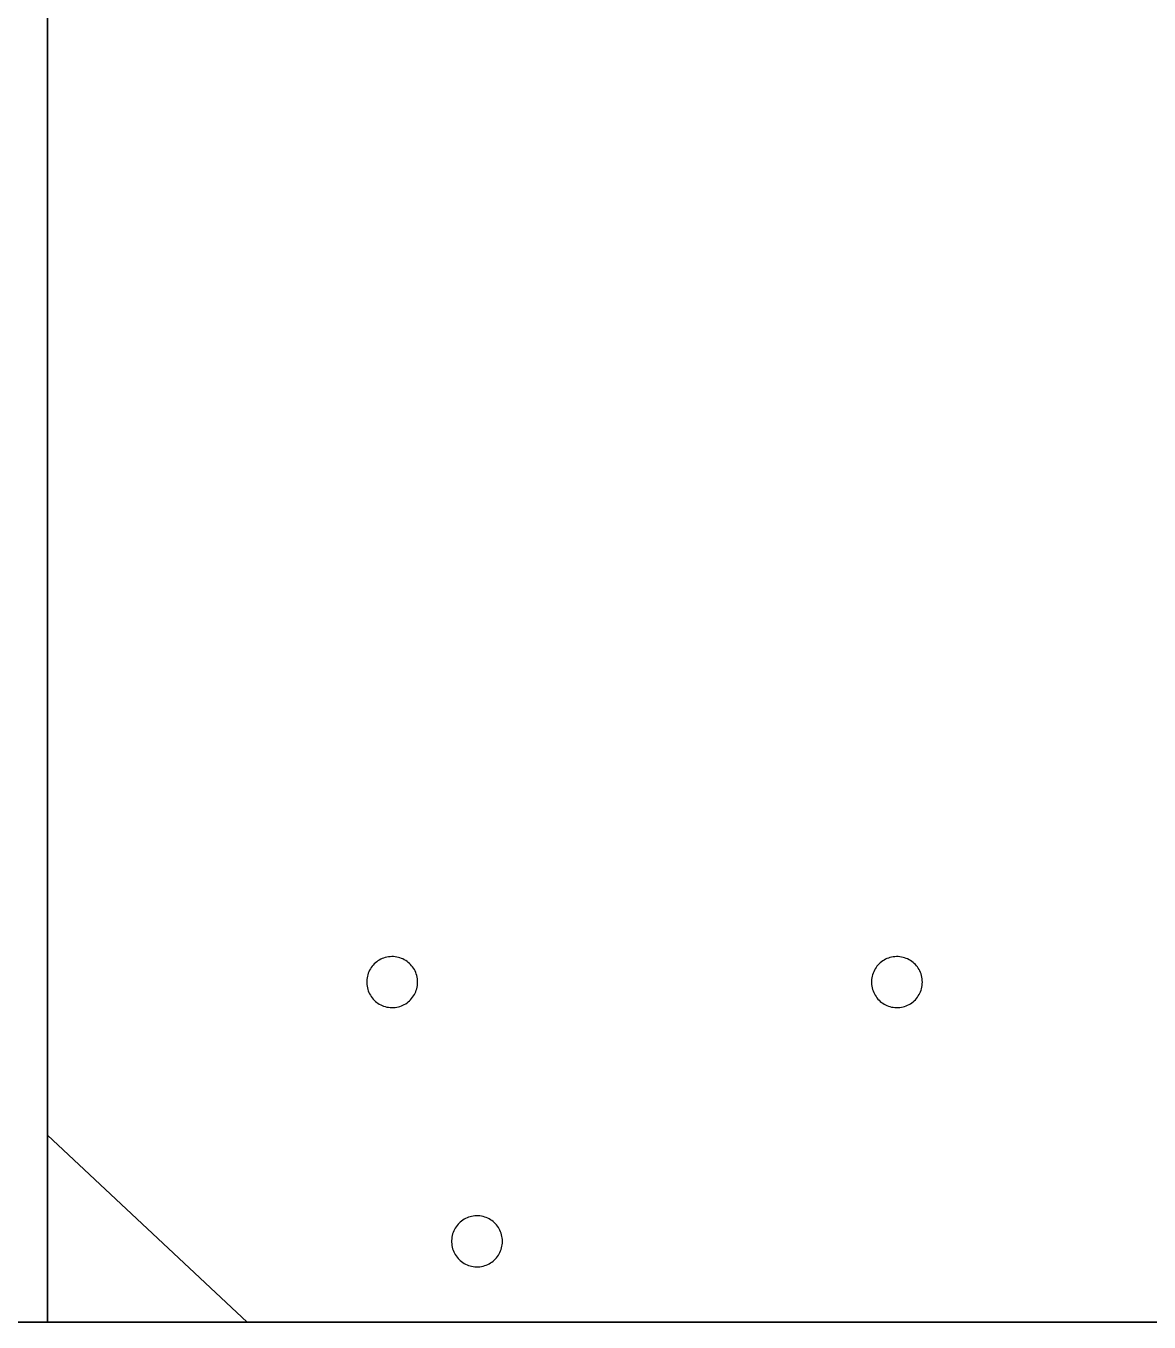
# Model space of a CAD drawing. Header units: metres. Extents: x 0 to 978, y 0 to 1152.
# Drawn here: x 70.3 to 146.4, y 0 to 87.8 of the extents above; entities that cross this region are included whole.
import ezdxf

# ---------------------------------------------------------------- set-up
doc = ezdxf.new("R2010")
doc.units = ezdxf.units.M

msp = doc.modelspace()

# ---------------------------------------------------------------- linework, layer by layer
for points in [[(71.755, 0), (71.755, 26.192), (71.755, 52.383), (71.755, 78.575), (71.755, 104.767), (71.755, 130.959), (71.755, 157.15), (71.755, 183.342), (71.755, 209.534), (71.755, 235.726), (71.755, 261.917), (71.755, 288.109), (71.755, 314.301), (71.755, 340.492), (71.755, 366.684), (71.755, 392.876), (71.755, 419.068), (71.755, 445.259), (71.755, 471.451), (71.755, 497.643), (71.755, 523.835), (71.755, 550.026), (71.755, 576.218)], [(71.755, 0), (71.755, 26.192), (71.755, 52.383), (71.755, 78.575), (71.755, 104.767), (71.755, 130.959), (71.755, 157.15), (71.755, 183.342), (71.755, 209.534), (71.755, 235.726), (71.755, 261.917), (71.755, 288.109), (71.755, 314.301), (71.755, 340.492), (71.755, 366.684), (71.755, 392.876), (71.755, 419.068), (71.755, 445.259), (71.755, 471.451), (71.755, 497.643), (71.755, 523.835), (71.755, 550.026), (71.755, 576.218)], [(71.755, 0), (71.755, 23.273), (71.755, 46.545), (71.755, 69.818), (71.755, 93.091), (71.755, 116.364), (71.755, 139.636), (71.755, 162.909), (71.755, 186.182), (71.755, 209.455), (71.755, 232.727), (71.755, 256), (71.755, 279.273), (71.755, 302.545), (71.755, 325.818), (71.755, 349.091), (71.755, 372.364)], [(71.755, 372.364), (71.755, 349.091), (71.755, 325.818), (71.755, 302.545), (71.755, 279.273), (71.755, 256), (71.755, 232.727), (71.755, 209.455), (71.755, 186.182), (71.755, 162.909), (71.755, 139.636), (71.755, 116.364), (71.755, 93.091), (71.755, 69.818), (71.755, 46.545), (71.755, 23.273), (71.755, 0)], [(71.755, 0), (71.755, 23.273), (71.755, 46.545), (71.755, 69.818), (71.755, 93.091), (71.755, 116.364), (71.755, 139.636), (71.755, 162.909), (71.755, 186.182), (71.755, 209.455), (71.755, 232.727), (71.755, 256), (71.755, 279.273), (71.755, 302.545), (71.755, 325.818), (71.755, 349.091), (71.755, 372.364)], [(71.755, 372.364), (71.755, 349.091), (71.755, 325.818), (71.755, 302.545), (71.755, 279.273), (71.755, 256), (71.755, 232.727), (71.755, 209.455), (71.755, 186.182), (71.755, 162.909), (71.755, 139.636), (71.755, 116.364), (71.755, 93.091), (71.755, 69.818), (71.755, 46.545), (71.755, 23.273), (71.755, 0)], [(216.245, 353.152), (216.245, 326.961), (216.245, 300.769), (216.245, 274.577), (216.245, 248.385), (216.245, 222.194), (216.245, 196.002), (216.245, 169.81), (216.245, 143.618), (216.245, 117.427), (216.245, 91.235), (216.245, 65.043), (216.245, 38.852), (216.245, 12.66), (202.713, 0), (176.522, 0), (150.33, 0), (124.138, 0), (97.946, 0), (71.755, 0)], [(216.245, 353.152), (216.245, 326.961), (216.245, 300.769), (216.245, 274.577), (216.245, 248.385), (216.245, 222.194), (216.245, 196.002), (216.245, 169.81), (216.245, 143.618), (216.245, 117.427), (216.245, 91.235), (216.245, 65.043), (216.245, 38.852), (216.245, 12.66), (202.713, 0), (176.522, 0), (150.33, 0), (124.138, 0), (97.946, 0), (71.755, 0)], [(71.755, 353.152), (71.755, 326.961), (71.755, 300.769), (71.755, 274.577), (71.755, 248.385), (71.755, 222.194), (71.755, 196.002), (71.755, 169.81), (71.755, 143.618), (71.755, 117.427), (71.755, 91.235), (71.755, 65.043), (71.755, 38.852), (71.755, 12.66), (85.287, 0), (111.478, 0), (137.67, 0), (163.862, 0), (190.054, 0), (216.245, 0)], [(71.755, 353.152), (71.755, 326.961), (71.755, 300.769), (71.755, 274.577), (71.755, 248.385), (71.755, 222.194), (71.755, 196.002), (71.755, 169.81), (71.755, 143.618), (71.755, 117.427), (71.755, 91.235), (71.755, 65.043), (71.755, 38.852), (71.755, 12.66), (85.287, 0), (111.478, 0), (137.67, 0), (163.862, 0), (190.054, 0), (216.245, 0)], [(0, 0), (29.091, 0), (58.182, 0), (87.273, 0), (116.364, 0), (145.455, 0), (174.545, 0), (203.636, 0), (232.727, 0), (261.818, 0), (288, 2.909), (288, 32), (288, 61.091), (288, 90.182), (288, 119.273), (288, 148.364), (288, 177.455), (288, 206.545), (288, 235.636), (288, 264.727), (288, 293.818), (288, 322.909), (288, 352)], [(0, 0), (29.091, 0), (58.182, 0), (87.273, 0), (116.364, 0), (145.455, 0), (174.545, 0), (203.636, 0), (232.727, 0), (261.818, 0), (288, 2.909), (288, 32), (288, 61.091), (288, 90.182), (288, 119.273), (288, 148.364), (288, 177.455), (288, 206.545), (288, 235.636), (288, 264.727), (288, 293.818), (288, 322.909), (288, 352)], [(0, 200.618), (0, 173.869), (0, 147.12), (0, 120.371), (0, 93.622), (0, 66.873), (0, 40.124), (0, 13.375), (13.375, 0), (40.124, 0), (66.873, 0), (93.622, 0), (120.371, 0), (147.12, 0), (173.869, 0), (200.618, 0), (227.367, 0), (254.116, 0), (280.865, 0), (307.615, 0)], [(288, 189.091), (288, 160), (288, 130.909), (288, 101.818), (288, 72.727), (288, 43.636), (288, 14.545), (273.455, 0), (244.364, 0), (215.273, 0), (186.182, 0), (157.091, 0), (128, 0), (98.909, 0), (69.818, 0), (40.727, 0), (11.636, 0), (0, 17.455), (0, 46.545), (0, 75.636), (0, 104.727), (0, 133.818), (0, 162.909), (0, 192)], [(288, 189.091), (288, 160), (288, 130.909), (288, 101.818), (288, 72.727), (288, 43.636), (288, 14.545), (273.455, 0), (244.364, 0), (215.273, 0), (186.182, 0), (157.091, 0), (128, 0), (98.909, 0), (69.818, 0), (40.727, 0), (11.636, 0), (0, 17.455), (0, 46.545), (0, 75.636), (0, 104.727), (0, 133.818), (0, 162.909), (0, 192)], [(146.684, 0), (130.058, 0), (113.433, 0), (96.807, 0), (80.182, 0), (63.556, 0), (46.931, 0), (30.305, 0), (13.68, 0), (0, 2.945), (0, 19.571), (0, 36.196), (0, 52.822), (0, 69.447), (0, 86.073), (0, 102.698), (0, 119.324), (0, 135.949), (0, 152.575), (0, 169.2), (0, 185.825)], [(0, 185.825), (0, 169.2), (0, 152.575), (0, 135.949), (0, 119.324), (0, 102.698), (0, 86.073), (0, 69.447), (0, 52.822), (0, 36.196), (0, 19.571), (0, 2.945), (13.68, 0), (30.305, 0), (46.931, 0), (63.556, 0), (80.182, 0), (96.807, 0), (113.433, 0), (130.058, 0), (146.684, 0)], [(0, 185.825), (0, 169.2), (0, 152.575), (0, 135.949), (0, 119.324), (0, 102.698), (0, 86.073), (0, 69.447), (0, 52.822), (0, 36.196), (0, 19.571), (0, 2.945), (13.68, 0), (30.305, 0), (46.931, 0), (63.556, 0), (80.182, 0), (96.807, 0), (113.433, 0), (130.058, 0), (146.684, 0)], [(146.684, 0), (130.058, 0), (113.433, 0), (96.807, 0), (80.182, 0), (63.556, 0), (46.931, 0), (30.305, 0), (13.68, 0), (0, 2.945), (0, 19.571), (0, 36.196), (0, 52.822), (0, 69.447), (0, 86.073), (0, 102.698), (0, 119.324), (0, 135.949), (0, 152.575), (0, 169.2), (0, 185.825)], [(0, 185.825), (0, 169.2), (0, 152.575), (0, 135.949), (0, 119.324), (0, 102.698), (0, 86.073), (0, 69.447), (0, 52.822), (0, 36.196), (0, 19.571), (0, 2.945), (13.68, 0), (30.305, 0), (46.931, 0), (63.556, 0), (80.182, 0), (96.807, 0), (113.433, 0), (130.058, 0), (146.684, 0)], [(0, 185.825), (0, 169.2), (0, 152.575), (0, 135.949), (0, 119.324), (0, 102.698), (0, 86.073), (0, 69.447), (0, 52.822), (0, 36.196), (0, 19.571), (0, 2.945), (13.68, 0), (30.305, 0), (46.931, 0), (63.556, 0), (80.182, 0), (96.807, 0), (113.433, 0), (130.058, 0), (146.684, 0)], [(296.378, 0), (269.629, 0), (242.88, 0), (216.131, 0), (189.382, 0), (162.633, 0), (135.884, 0), (109.135, 0), (82.385, 0), (55.636, 0), (28.887, 0), (2.138, 0), (0, 24.611), (0, 51.36), (0, 78.109), (0, 104.858), (0, 131.607), (0, 158.356), (0, 185.105)], [(296.378, 0), (269.629, 0), (242.88, 0), (216.131, 0), (189.382, 0), (162.633, 0), (135.884, 0), (109.135, 0), (82.385, 0), (55.636, 0), (28.887, 0), (2.138, 0), (0, 24.611), (0, 51.36), (0, 78.109), (0, 104.858), (0, 131.607), (0, 158.356), (0, 185.105)], [(161.28, 0), (145.92, 0), (130.56, 0), (115.2, 0), (99.84, 0), (84.48, 0), (69.12, 0), (53.76, 0), (38.4, 0), (23.04, 0), (7.68, 0), (0, 7.68), (0, 23.04), (0, 38.4), (0, 53.76), (0, 69.12), (0, 84.48), (0, 99.84), (0, 115.2), (0, 130.56), (0, 145.92), (0, 161.28), (0, 176.64)], [(161.28, 0), (145.92, 0), (130.56, 0), (115.2, 0), (99.84, 0), (84.48, 0), (69.12, 0), (53.76, 0), (38.4, 0), (23.04, 0), (7.68, 0), (0, 7.68), (0, 23.04), (0, 38.4), (0, 53.76), (0, 69.12), (0, 84.48), (0, 99.84), (0, 115.2), (0, 130.56), (0, 145.92), (0, 161.28), (0, 176.64)], [(161.28, 0), (145.92, 0), (130.56, 0), (115.2, 0), (99.84, 0), (84.48, 0), (69.12, 0), (53.76, 0), (38.4, 0), (23.04, 0), (7.68, 0), (0, 7.68), (0, 23.04), (0, 38.4), (0, 53.76), (0, 69.12), (0, 84.48), (0, 99.84), (0, 115.2), (0, 130.56), (0, 145.92), (0, 161.28), (0, 176.64)], [(161.28, 0), (145.92, 0), (130.56, 0), (115.2, 0), (99.84, 0), (84.48, 0), (69.12, 0), (53.76, 0), (38.4, 0), (23.04, 0), (7.68, 0), (0, 7.68), (0, 23.04), (0, 38.4), (0, 53.76), (0, 69.12), (0, 84.48), (0, 99.84), (0, 115.2), (0, 130.56), (0, 145.92), (0, 161.28), (0, 176.64)], [(0, 176.64), (0, 161.28), (0, 145.92), (0, 130.56), (0, 115.2), (0, 99.84), (0, 84.48), (0, 69.12), (0, 53.76), (0, 38.4), (0, 23.04), (0, 7.68), (7.68, 0), (23.04, 0), (38.4, 0), (53.76, 0), (69.12, 0), (84.48, 0), (99.84, 0), (115.2, 0), (130.56, 0), (145.92, 0), (161.28, 0)], [(0, 176.64), (0, 161.28), (0, 145.92), (0, 130.56), (0, 115.2), (0, 99.84), (0, 84.48), (0, 69.12), (0, 53.76), (0, 38.4), (0, 23.04), (0, 7.68), (7.68, 0), (23.04, 0), (38.4, 0), (53.76, 0), (69.12, 0), (84.48, 0), (99.84, 0), (115.2, 0), (130.56, 0), (145.92, 0), (161.28, 0)], [(161.28, 0), (145.92, 0), (130.56, 0), (115.2, 0), (99.84, 0), (84.48, 0), (69.12, 0), (53.76, 0), (38.4, 0), (23.04, 0), (7.68, 0), (0, 7.68), (0, 23.04), (0, 38.4), (0, 53.76), (0, 69.12), (0, 84.48), (0, 99.84), (0, 115.2), (0, 130.56), (0, 145.92), (0, 161.28), (0, 176.64)], [(161.28, 0), (145.92, 0), (130.56, 0), (115.2, 0), (99.84, 0), (84.48, 0), (69.12, 0), (53.76, 0), (38.4, 0), (23.04, 0), (7.68, 0), (0, 7.68), (0, 23.04), (0, 38.4), (0, 53.76), (0, 69.12), (0, 84.48), (0, 99.84), (0, 115.2), (0, 130.56), (0, 145.92), (0, 161.28), (0, 176.64)], [(161.28, 0), (145.92, 0), (130.56, 0), (115.2, 0), (99.84, 0), (84.48, 0), (69.12, 0), (53.76, 0), (38.4, 0), (23.04, 0), (7.68, 0), (0, 7.68), (0, 23.04), (0, 38.4), (0, 53.76), (0, 69.12), (0, 84.48), (0, 99.84), (0, 115.2), (0, 130.56), (0, 145.92), (0, 161.28), (0, 176.64)], [(161.28, 0), (145.92, 0), (130.56, 0), (115.2, 0), (99.84, 0), (84.48, 0), (69.12, 0), (53.76, 0), (38.4, 0), (23.04, 0), (7.68, 0), (0, 7.68), (0, 23.04), (0, 38.4), (0, 53.76), (0, 69.12), (0, 84.48), (0, 99.84), (0, 115.2), (0, 130.56), (0, 145.92), (0, 161.28), (0, 176.64)], [(161.28, 0), (145.92, 0), (130.56, 0), (115.2, 0), (99.84, 0), (84.48, 0), (69.12, 0), (53.76, 0), (38.4, 0), (23.04, 0), (7.68, 0), (0, 7.68), (0, 23.04), (0, 38.4), (0, 53.76), (0, 69.12), (0, 84.48), (0, 99.84), (0, 115.2), (0, 130.56), (0, 145.92), (0, 161.28), (0, 176.64)], [(161.28, 0), (145.92, 0), (130.56, 0), (115.2, 0), (99.84, 0), (84.48, 0), (69.12, 0), (53.76, 0), (38.4, 0), (23.04, 0), (7.68, 0), (0, 7.68), (0, 23.04), (0, 38.4), (0, 53.76), (0, 69.12), (0, 84.48), (0, 99.84), (0, 115.2), (0, 130.56), (0, 145.92), (0, 161.28), (0, 176.64)], [(161.28, 0), (145.92, 0), (130.56, 0), (115.2, 0), (99.84, 0), (84.48, 0), (69.12, 0), (53.76, 0), (38.4, 0), (23.04, 0), (7.68, 0), (0, 7.68), (0, 23.04), (0, 38.4), (0, 53.76), (0, 69.12), (0, 84.48), (0, 99.84), (0, 115.2), (0, 130.56), (0, 145.92), (0, 161.28), (0, 176.64)], [(161.28, 0), (145.92, 0), (130.56, 0), (115.2, 0), (99.84, 0), (84.48, 0), (69.12, 0), (53.76, 0), (38.4, 0), (23.04, 0), (7.68, 0), (0, 7.68), (0, 23.04), (0, 38.4), (0, 53.76), (0, 69.12), (0, 84.48), (0, 99.84), (0, 115.2), (0, 130.56), (0, 145.92), (0, 161.28), (0, 176.64)], [(161.28, 0), (145.92, 0), (130.56, 0), (115.2, 0), (99.84, 0), (84.48, 0), (69.12, 0), (53.76, 0), (38.4, 0), (23.04, 0), (7.68, 0), (0, 7.68), (0, 23.04), (0, 38.4), (0, 53.76), (0, 69.12), (0, 84.48), (0, 99.84), (0, 115.2), (0, 130.56), (0, 145.92), (0, 161.28), (0, 176.64)], [(161.28, 0), (145.92, 0), (130.56, 0), (115.2, 0), (99.84, 0), (84.48, 0), (69.12, 0), (53.76, 0), (38.4, 0), (23.04, 0), (7.68, 0), (0, 7.68), (0, 23.04), (0, 38.4), (0, 53.76), (0, 69.12), (0, 84.48), (0, 99.84), (0, 115.2), (0, 130.56), (0, 145.92), (0, 161.28), (0, 176.64)], [(161.28, 0), (145.92, 0), (130.56, 0), (115.2, 0), (99.84, 0), (84.48, 0), (69.12, 0), (53.76, 0), (38.4, 0), (23.04, 0), (7.68, 0), (0, 7.68), (0, 23.04), (0, 38.4), (0, 53.76), (0, 69.12), (0, 84.48), (0, 99.84), (0, 115.2), (0, 130.56), (0, 145.92), (0, 161.28), (0, 176.64)], [(161.28, 0), (145.92, 0), (130.56, 0), (115.2, 0), (99.84, 0), (84.48, 0), (69.12, 0), (53.76, 0), (38.4, 0), (23.04, 0), (7.68, 0), (0, 7.68), (0, 23.04), (0, 38.4), (0, 53.76), (0, 69.12), (0, 84.48), (0, 99.84), (0, 115.2), (0, 130.56), (0, 145.92), (0, 161.28), (0, 176.64)], [(96.849, 23.04), (96.846, 23.155), (96.835, 23.268), (96.816, 23.378), (96.791, 23.486), (96.76, 23.591), (96.722, 23.694), (96.677, 23.793), (96.627, 23.889), (96.571, 23.981), (96.51, 24.069), (96.444, 24.153), (96.372, 24.233), (96.296, 24.308), (96.215, 24.379), (96.13, 24.444), (96.041, 24.504), (95.948, 24.559), (95.851, 24.607), (95.751, 24.65), (95.648, 24.687), (95.543, 24.717), (95.434, 24.74), (95.323, 24.757), (95.21, 24.766), (95.095, 24.768), (94.981, 24.762), (94.869, 24.749), (94.759, 24.729), (94.652, 24.703), (94.547, 24.669), (94.446, 24.63), (94.348, 24.584), (94.253, 24.532), (94.162, 24.475), (94.075, 24.412), (93.992, 24.344), (93.913, 24.271), (93.839, 24.194), (93.77, 24.112), (93.706, 24.026), (93.648, 23.935), (93.595, 23.841), (93.547, 23.744), (93.506, 23.643), (93.471, 23.539), (93.443, 23.432), (93.421, 23.323), (93.407, 23.211), (93.399, 23.098), (93.399, 22.982), (93.407, 22.869), (93.421, 22.757), (93.443, 22.648), (93.471, 22.541), (93.506, 22.437), (93.547, 22.336), (93.595, 22.239), (93.648, 22.145), (93.706, 22.054), (93.77, 21.968), (93.839, 21.886), (93.913, 21.809), (93.992, 21.736), (94.075, 21.668), (94.162, 21.605), (94.253, 21.548), (94.348, 21.496), (94.446, 21.45), (94.547, 21.411), (94.652, 21.377), (94.759, 21.351), (94.869, 21.331), (94.981, 21.318), (95.095, 21.312), (95.21, 21.314), (95.323, 21.323), (95.434, 21.34), (95.543, 21.363), (95.648, 21.393), (95.751, 21.43), (95.851, 21.473), (95.948, 21.521), (96.041, 21.576), (96.13, 21.636), (96.215, 21.701), (96.296, 21.772), (96.372, 21.847), (96.444, 21.927), (96.51, 22.011), (96.571, 22.099), (96.627, 22.191), (96.677, 22.287), (96.722, 22.386), (96.76, 22.489), (96.791, 22.594), (96.816, 22.702), (96.835, 22.812), (96.846, 22.925), (96.849, 23.04)], [(96.849, 23.04), (96.846, 23.155), (96.835, 23.268), (96.816, 23.378), (96.791, 23.486), (96.76, 23.591), (96.722, 23.694), (96.677, 23.793), (96.627, 23.889), (96.571, 23.981), (96.51, 24.069), (96.444, 24.153), (96.372, 24.233), (96.296, 24.308), (96.215, 24.379), (96.13, 24.444), (96.041, 24.504), (95.948, 24.559), (95.851, 24.607), (95.751, 24.65), (95.648, 24.687), (95.543, 24.717), (95.434, 24.74), (95.323, 24.757), (95.21, 24.766), (95.095, 24.768), (94.981, 24.762), (94.869, 24.749), (94.759, 24.729), (94.652, 24.703), (94.547, 24.669), (94.446, 24.63), (94.348, 24.584), (94.253, 24.532), (94.162, 24.475), (94.075, 24.412), (93.992, 24.344), (93.913, 24.271), (93.839, 24.194), (93.77, 24.112), (93.706, 24.026), (93.648, 23.935), (93.595, 23.841), (93.547, 23.744), (93.506, 23.643), (93.471, 23.539), (93.443, 23.432), (93.421, 23.323), (93.407, 23.211), (93.399, 23.098), (93.399, 22.982), (93.407, 22.869), (93.421, 22.757), (93.443, 22.648), (93.471, 22.541), (93.506, 22.437), (93.547, 22.336), (93.595, 22.239), (93.648, 22.145), (93.706, 22.054), (93.77, 21.968), (93.839, 21.886), (93.913, 21.809), (93.992, 21.736), (94.075, 21.668), (94.162, 21.605), (94.253, 21.548), (94.348, 21.496), (94.446, 21.45), (94.547, 21.411), (94.652, 21.377), (94.759, 21.351), (94.869, 21.331), (94.981, 21.318), (95.095, 21.312), (95.21, 21.314), (95.323, 21.323), (95.434, 21.34), (95.543, 21.363), (95.648, 21.393), (95.751, 21.43), (95.851, 21.473), (95.948, 21.521), (96.041, 21.576), (96.13, 21.636), (96.215, 21.701), (96.296, 21.772), (96.372, 21.847), (96.444, 21.927), (96.51, 22.011), (96.571, 22.099), (96.627, 22.191), (96.677, 22.287), (96.722, 22.386), (96.76, 22.489), (96.791, 22.594), (96.816, 22.702), (96.835, 22.812), (96.846, 22.925), (96.849, 23.04)], [(96.849, 23.04), (96.846, 23.155), (96.835, 23.268), (96.816, 23.378), (96.791, 23.486), (96.76, 23.591), (96.722, 23.694), (96.677, 23.793), (96.627, 23.889), (96.571, 23.981), (96.51, 24.069), (96.444, 24.153), (96.372, 24.233), (96.296, 24.308), (96.215, 24.379), (96.13, 24.444), (96.041, 24.504), (95.948, 24.559), (95.851, 24.607), (95.751, 24.65), (95.648, 24.687), (95.543, 24.717), (95.434, 24.74), (95.323, 24.757), (95.21, 24.766), (95.095, 24.768), (94.981, 24.762), (94.869, 24.749), (94.759, 24.729), (94.652, 24.703), (94.547, 24.669), (94.446, 24.63), (94.348, 24.584), (94.253, 24.532), (94.162, 24.475), (94.075, 24.412), (93.992, 24.344), (93.913, 24.271), (93.839, 24.194), (93.77, 24.112), (93.706, 24.026), (93.648, 23.935), (93.595, 23.841), (93.547, 23.744), (93.506, 23.643), (93.471, 23.539), (93.443, 23.432), (93.421, 23.323), (93.407, 23.211), (93.399, 23.098), (93.399, 22.982), (93.407, 22.869), (93.421, 22.757), (93.443, 22.648), (93.471, 22.541), (93.506, 22.437), (93.547, 22.336), (93.595, 22.239), (93.648, 22.145), (93.706, 22.054), (93.77, 21.968), (93.839, 21.886), (93.913, 21.809), (93.992, 21.736), (94.075, 21.668), (94.162, 21.605), (94.253, 21.548), (94.348, 21.496), (94.446, 21.45), (94.547, 21.411), (94.652, 21.377), (94.759, 21.351), (94.869, 21.331), (94.981, 21.318), (95.095, 21.312), (95.21, 21.314), (95.323, 21.323), (95.434, 21.34), (95.543, 21.363), (95.648, 21.393), (95.751, 21.43), (95.851, 21.473), (95.948, 21.521), (96.041, 21.576), (96.13, 21.636), (96.215, 21.701), (96.296, 21.772), (96.372, 21.847), (96.444, 21.927), (96.51, 22.011), (96.571, 22.099), (96.627, 22.191), (96.677, 22.287), (96.722, 22.386), (96.76, 22.489), (96.791, 22.594), (96.816, 22.702), (96.835, 22.812), (96.846, 22.925), (96.849, 23.04)], [(96.849, 23.04), (96.846, 23.155), (96.835, 23.268), (96.816, 23.378), (96.791, 23.486), (96.76, 23.591), (96.722, 23.694), (96.677, 23.793), (96.627, 23.889), (96.571, 23.981), (96.51, 24.069), (96.444, 24.153), (96.372, 24.233), (96.296, 24.308), (96.215, 24.379), (96.13, 24.444), (96.041, 24.504), (95.948, 24.559), (95.851, 24.607), (95.751, 24.65), (95.648, 24.687), (95.543, 24.717), (95.434, 24.74), (95.323, 24.757), (95.21, 24.766), (95.095, 24.768), (94.981, 24.762), (94.869, 24.749), (94.759, 24.729), (94.652, 24.703), (94.547, 24.669), (94.446, 24.63), (94.348, 24.584), (94.253, 24.532), (94.162, 24.475), (94.075, 24.412), (93.992, 24.344), (93.913, 24.271), (93.839, 24.194), (93.77, 24.112), (93.706, 24.026), (93.648, 23.935), (93.595, 23.841), (93.547, 23.744), (93.506, 23.643), (93.471, 23.539), (93.443, 23.432), (93.421, 23.323), (93.407, 23.211), (93.399, 23.098), (93.399, 22.982), (93.407, 22.869), (93.421, 22.757), (93.443, 22.648), (93.471, 22.541), (93.506, 22.437), (93.547, 22.336), (93.595, 22.239), (93.648, 22.145), (93.706, 22.054), (93.77, 21.968), (93.839, 21.886), (93.913, 21.809), (93.992, 21.736), (94.075, 21.668), (94.162, 21.605), (94.253, 21.548), (94.348, 21.496), (94.446, 21.45), (94.547, 21.411), (94.652, 21.377), (94.759, 21.351), (94.869, 21.331), (94.981, 21.318), (95.095, 21.312), (95.21, 21.314), (95.323, 21.323), (95.434, 21.34), (95.543, 21.363), (95.648, 21.393), (95.751, 21.43), (95.851, 21.473), (95.948, 21.521), (96.041, 21.576), (96.13, 21.636), (96.215, 21.701), (96.296, 21.772), (96.372, 21.847), (96.444, 21.927), (96.51, 22.011), (96.571, 22.099), (96.627, 22.191), (96.677, 22.287), (96.722, 22.386), (96.76, 22.489), (96.791, 22.594), (96.816, 22.702), (96.835, 22.812), (96.846, 22.925), (96.849, 23.04)], [(96.849, 23.04), (96.846, 23.155), (96.835, 23.268), (96.816, 23.378), (96.791, 23.486), (96.76, 23.591), (96.722, 23.694), (96.677, 23.793), (96.627, 23.889), (96.571, 23.981), (96.51, 24.069), (96.444, 24.153), (96.372, 24.233), (96.296, 24.308), (96.215, 24.379), (96.13, 24.444), (96.041, 24.504), (95.948, 24.559), (95.851, 24.607), (95.751, 24.65), (95.648, 24.687), (95.543, 24.717), (95.434, 24.74), (95.323, 24.757), (95.21, 24.766), (95.095, 24.768), (94.981, 24.762), (94.869, 24.749), (94.759, 24.729), (94.652, 24.703), (94.547, 24.669), (94.446, 24.63), (94.348, 24.584), (94.253, 24.532), (94.162, 24.475), (94.075, 24.412), (93.992, 24.344), (93.913, 24.271), (93.839, 24.194), (93.77, 24.112), (93.706, 24.026), (93.648, 23.935), (93.595, 23.841), (93.547, 23.744), (93.506, 23.643), (93.471, 23.539), (93.443, 23.432), (93.421, 23.323), (93.407, 23.211), (93.399, 23.098), (93.399, 22.982), (93.407, 22.869), (93.421, 22.757), (93.443, 22.648), (93.471, 22.541), (93.506, 22.437), (93.547, 22.336), (93.595, 22.239), (93.648, 22.145), (93.706, 22.054), (93.77, 21.968), (93.839, 21.886), (93.913, 21.809), (93.992, 21.736), (94.075, 21.668), (94.162, 21.605), (94.253, 21.548), (94.348, 21.496), (94.446, 21.45), (94.547, 21.411), (94.652, 21.377), (94.759, 21.351), (94.869, 21.331), (94.981, 21.318), (95.095, 21.312), (95.21, 21.314), (95.323, 21.323), (95.434, 21.34), (95.543, 21.363), (95.648, 21.393), (95.751, 21.43), (95.851, 21.473), (95.948, 21.521), (96.041, 21.576), (96.13, 21.636), (96.215, 21.701), (96.296, 21.772), (96.372, 21.847), (96.444, 21.927), (96.51, 22.011), (96.571, 22.099), (96.627, 22.191), (96.677, 22.287), (96.722, 22.386), (96.76, 22.489), (96.791, 22.594), (96.816, 22.702), (96.835, 22.812), (96.846, 22.925), (96.849, 23.04)], [(96.849, 23.04), (96.846, 23.155), (96.835, 23.268), (96.816, 23.378), (96.791, 23.486), (96.76, 23.591), (96.722, 23.694), (96.677, 23.793), (96.627, 23.889), (96.571, 23.981), (96.51, 24.069), (96.444, 24.153), (96.372, 24.233), (96.296, 24.308), (96.215, 24.379), (96.13, 24.444), (96.041, 24.504), (95.948, 24.559), (95.851, 24.607), (95.751, 24.65), (95.648, 24.687), (95.543, 24.717), (95.434, 24.74), (95.323, 24.757), (95.21, 24.766), (95.095, 24.768), (94.981, 24.762), (94.869, 24.749), (94.759, 24.729), (94.652, 24.703), (94.547, 24.669), (94.446, 24.63), (94.348, 24.584), (94.253, 24.532), (94.162, 24.475), (94.075, 24.412), (93.992, 24.344), (93.913, 24.271), (93.839, 24.194), (93.77, 24.112), (93.706, 24.026), (93.648, 23.935), (93.595, 23.841), (93.547, 23.744), (93.506, 23.643), (93.471, 23.539), (93.443, 23.432), (93.421, 23.323), (93.407, 23.211), (93.399, 23.098), (93.399, 22.982), (93.407, 22.869), (93.421, 22.757), (93.443, 22.648), (93.471, 22.541), (93.506, 22.437), (93.547, 22.336), (93.595, 22.239), (93.648, 22.145), (93.706, 22.054), (93.77, 21.968), (93.839, 21.886), (93.913, 21.809), (93.992, 21.736), (94.075, 21.668), (94.162, 21.605), (94.253, 21.548), (94.348, 21.496), (94.446, 21.45), (94.547, 21.411), (94.652, 21.377), (94.759, 21.351), (94.869, 21.331), (94.981, 21.318), (95.095, 21.312), (95.21, 21.314), (95.323, 21.323), (95.434, 21.34), (95.543, 21.363), (95.648, 21.393), (95.751, 21.43), (95.851, 21.473), (95.948, 21.521), (96.041, 21.576), (96.13, 21.636), (96.215, 21.701), (96.296, 21.772), (96.372, 21.847), (96.444, 21.927), (96.51, 22.011), (96.571, 22.099), (96.627, 22.191), (96.677, 22.287), (96.722, 22.386), (96.76, 22.489), (96.791, 22.594), (96.816, 22.702), (96.835, 22.812), (96.846, 22.925), (96.849, 23.04)], [(96.849, 23.04), (96.846, 23.155), (96.835, 23.268), (96.816, 23.378), (96.791, 23.486), (96.76, 23.591), (96.722, 23.694), (96.677, 23.793), (96.627, 23.889), (96.571, 23.981), (96.51, 24.069), (96.444, 24.153), (96.372, 24.233), (96.296, 24.308), (96.215, 24.379), (96.13, 24.444), (96.041, 24.504), (95.948, 24.559), (95.851, 24.607), (95.751, 24.65), (95.648, 24.687), (95.543, 24.717), (95.434, 24.74), (95.323, 24.757), (95.21, 24.766), (95.095, 24.768), (94.981, 24.762), (94.869, 24.749), (94.759, 24.729), (94.652, 24.703), (94.547, 24.669), (94.446, 24.63), (94.348, 24.584), (94.253, 24.532), (94.162, 24.475), (94.075, 24.412), (93.992, 24.344), (93.913, 24.271), (93.839, 24.194), (93.77, 24.112), (93.706, 24.026), (93.648, 23.935), (93.595, 23.841), (93.547, 23.744), (93.506, 23.643), (93.471, 23.539), (93.443, 23.432), (93.421, 23.323), (93.407, 23.211), (93.399, 23.098), (93.399, 22.982), (93.407, 22.869), (93.421, 22.757), (93.443, 22.648), (93.471, 22.541), (93.506, 22.437), (93.547, 22.336), (93.595, 22.239), (93.648, 22.145), (93.706, 22.054), (93.77, 21.968), (93.839, 21.886), (93.913, 21.809), (93.992, 21.736), (94.075, 21.668), (94.162, 21.605), (94.253, 21.548), (94.348, 21.496), (94.446, 21.45), (94.547, 21.411), (94.652, 21.377), (94.759, 21.351), (94.869, 21.331), (94.981, 21.318), (95.095, 21.312), (95.21, 21.314), (95.323, 21.323), (95.434, 21.34), (95.543, 21.363), (95.648, 21.393), (95.751, 21.43), (95.851, 21.473), (95.948, 21.521), (96.041, 21.576), (96.13, 21.636), (96.215, 21.701), (96.296, 21.772), (96.372, 21.847), (96.444, 21.927), (96.51, 22.011), (96.571, 22.099), (96.627, 22.191), (96.677, 22.287), (96.722, 22.386), (96.76, 22.489), (96.791, 22.594), (96.816, 22.702), (96.835, 22.812), (96.846, 22.925), (96.849, 23.04)], [(96.849, 23.04), (96.846, 23.155), (96.835, 23.268), (96.816, 23.378), (96.791, 23.486), (96.76, 23.591), (96.722, 23.694), (96.677, 23.793), (96.627, 23.889), (96.571, 23.981), (96.51, 24.069), (96.444, 24.153), (96.372, 24.233), (96.296, 24.308), (96.215, 24.379), (96.13, 24.444), (96.041, 24.504), (95.948, 24.559), (95.851, 24.607), (95.751, 24.65), (95.648, 24.687), (95.543, 24.717), (95.434, 24.74), (95.323, 24.757), (95.21, 24.766), (95.095, 24.768), (94.981, 24.762), (94.869, 24.749), (94.759, 24.729), (94.652, 24.703), (94.547, 24.669), (94.446, 24.63), (94.348, 24.584), (94.253, 24.532), (94.162, 24.475), (94.075, 24.412), (93.992, 24.344), (93.913, 24.271), (93.839, 24.194), (93.77, 24.112), (93.706, 24.026), (93.648, 23.935), (93.595, 23.841), (93.547, 23.744), (93.506, 23.643), (93.471, 23.539), (93.443, 23.432), (93.421, 23.323), (93.407, 23.211), (93.399, 23.098), (93.399, 22.982), (93.407, 22.869), (93.421, 22.757), (93.443, 22.648), (93.471, 22.541), (93.506, 22.437), (93.547, 22.336), (93.595, 22.239), (93.648, 22.145), (93.706, 22.054), (93.77, 21.968), (93.839, 21.886), (93.913, 21.809), (93.992, 21.736), (94.075, 21.668), (94.162, 21.605), (94.253, 21.548), (94.348, 21.496), (94.446, 21.45), (94.547, 21.411), (94.652, 21.377), (94.759, 21.351), (94.869, 21.331), (94.981, 21.318), (95.095, 21.312), (95.21, 21.314), (95.323, 21.323), (95.434, 21.34), (95.543, 21.363), (95.648, 21.393), (95.751, 21.43), (95.851, 21.473), (95.948, 21.521), (96.041, 21.576), (96.13, 21.636), (96.215, 21.701), (96.296, 21.772), (96.372, 21.847), (96.444, 21.927), (96.51, 22.011), (96.571, 22.099), (96.627, 22.191), (96.677, 22.287), (96.722, 22.386), (96.76, 22.489), (96.791, 22.594), (96.816, 22.702), (96.835, 22.812), (96.846, 22.925), (96.849, 23.04)], [(96.849, 23.04), (96.846, 23.155), (96.835, 23.268), (96.816, 23.378), (96.791, 23.486), (96.76, 23.591), (96.722, 23.694), (96.677, 23.793), (96.627, 23.889), (96.571, 23.981), (96.51, 24.069), (96.444, 24.153), (96.372, 24.233), (96.296, 24.308), (96.215, 24.379), (96.13, 24.444), (96.041, 24.504), (95.948, 24.559), (95.851, 24.607), (95.751, 24.65), (95.648, 24.687), (95.543, 24.717), (95.434, 24.74), (95.323, 24.757), (95.21, 24.766), (95.095, 24.768), (94.981, 24.762), (94.869, 24.749), (94.759, 24.729), (94.652, 24.703), (94.547, 24.669), (94.446, 24.63), (94.348, 24.584), (94.253, 24.532), (94.162, 24.475), (94.075, 24.412), (93.992, 24.344), (93.913, 24.271), (93.839, 24.194), (93.77, 24.112), (93.706, 24.026), (93.648, 23.935), (93.595, 23.841), (93.547, 23.744), (93.506, 23.643), (93.471, 23.539), (93.443, 23.432), (93.421, 23.323), (93.407, 23.211), (93.399, 23.098), (93.399, 22.982), (93.407, 22.869), (93.421, 22.757), (93.443, 22.648), (93.471, 22.541), (93.506, 22.437), (93.547, 22.336), (93.595, 22.239), (93.648, 22.145), (93.706, 22.054), (93.77, 21.968), (93.839, 21.886), (93.913, 21.809), (93.992, 21.736), (94.075, 21.668), (94.162, 21.605), (94.253, 21.548), (94.348, 21.496), (94.446, 21.45), (94.547, 21.411), (94.652, 21.377), (94.759, 21.351), (94.869, 21.331), (94.981, 21.318), (95.095, 21.312), (95.21, 21.314), (95.323, 21.323), (95.434, 21.34), (95.543, 21.363), (95.648, 21.393), (95.751, 21.43), (95.851, 21.473), (95.948, 21.521), (96.041, 21.576), (96.13, 21.636), (96.215, 21.701), (96.296, 21.772), (96.372, 21.847), (96.444, 21.927), (96.51, 22.011), (96.571, 22.099), (96.627, 22.191), (96.677, 22.287), (96.722, 22.386), (96.76, 22.489), (96.791, 22.594), (96.816, 22.702), (96.835, 22.812), (96.846, 22.925), (96.849, 23.04)], [(131.074, 23.04), (131.07, 23.155), (131.059, 23.268), (131.041, 23.378), (131.016, 23.486), (130.984, 23.591), (130.946, 23.694), (130.902, 23.793), (130.852, 23.889), (130.796, 23.981), (130.735, 24.069), (130.668, 24.153), (130.597, 24.233), (130.52, 24.308), (130.44, 24.379), (130.354, 24.444), (130.265, 24.504), (130.172, 24.559), (130.076, 24.607), (129.976, 24.65), (129.873, 24.687), (129.767, 24.717), (129.659, 24.74), (129.548, 24.757), (129.434, 24.766), (129.32, 24.768), (129.205, 24.762), (129.093, 24.749), (128.984, 24.729), (128.876, 24.703), (128.772, 24.669), (128.67, 24.63), (128.572, 24.584), (128.477, 24.532), (128.386, 24.475), (128.299, 24.412), (128.216, 24.344), (128.138, 24.271), (128.064, 24.194), (127.995, 24.112), (127.931, 24.026), (127.872, 23.935), (127.819, 23.841), (127.772, 23.744), (127.731, 23.643), (127.696, 23.539), (127.667, 23.432), (127.646, 23.323), (127.631, 23.211), (127.624, 23.098), (127.624, 22.982), (127.631, 22.869), (127.646, 22.757), (127.667, 22.648), (127.696, 22.541), (127.731, 22.437), (127.772, 22.336), (127.819, 22.239), (127.872, 22.145), (127.931, 22.054), (127.995, 21.968), (128.064, 21.886), (128.138, 21.809), (128.216, 21.736), (128.299, 21.668), (128.386, 21.605), (128.477, 21.548), (128.572, 21.496), (128.67, 21.45), (128.772, 21.411), (128.876, 21.377), (128.984, 21.351), (129.093, 21.331), (129.205, 21.318), (129.32, 21.312), (129.434, 21.314), (129.548, 21.323), (129.659, 21.34), (129.767, 21.363), (129.873, 21.393), (129.976, 21.43), (130.076, 21.473), (130.172, 21.521), (130.265, 21.576), (130.354, 21.636), (130.44, 21.701), (130.52, 21.772), (130.597, 21.847), (130.668, 21.927), (130.735, 22.011), (130.796, 22.099), (130.852, 22.191), (130.902, 22.287), (130.946, 22.386), (130.984, 22.489), (131.016, 22.594), (131.041, 22.702), (131.059, 22.812), (131.07, 22.925), (131.074, 23.04)], [(102.601, 5.472), (102.598, 5.587), (102.587, 5.7), (102.568, 5.81), (102.543, 5.918), (102.512, 6.023), (102.474, 6.126), (102.429, 6.225), (102.379, 6.321), (102.323, 6.413), (102.262, 6.501), (102.196, 6.585), (102.124, 6.665), (102.048, 6.74), (101.967, 6.811), (101.882, 6.876), (101.793, 6.936), (101.7, 6.991), (101.603, 7.039), (101.503, 7.082), (101.4, 7.119), (101.295, 7.149), (101.186, 7.172), (101.075, 7.189), (100.962, 7.198), (100.847, 7.2), (100.733, 7.194), (100.621, 7.181), (100.511, 7.161), (100.404, 7.135), (100.299, 7.101), (100.198, 7.062), (100.1, 7.016), (100.005, 6.964), (99.914, 6.907), (99.827, 6.844), (99.744, 6.776), (99.665, 6.703), (99.591, 6.626), (99.522, 6.544), (99.458, 6.458), (99.4, 6.367), (99.347, 6.273), (99.299, 6.176), (99.258, 6.075), (99.223, 5.971), (99.195, 5.864), (99.173, 5.755), (99.159, 5.643), (99.151, 5.53), (99.151, 5.414), (99.159, 5.301), (99.173, 5.189), (99.195, 5.08), (99.223, 4.973), (99.258, 4.869), (99.299, 4.768), (99.347, 4.671), (99.4, 4.577), (99.458, 4.486), (99.522, 4.4), (99.591, 4.318), (99.665, 4.241), (99.744, 4.168), (99.827, 4.1), (99.914, 4.037), (100.005, 3.98), (100.1, 3.928), (100.198, 3.882), (100.299, 3.843), (100.404, 3.809), (100.511, 3.783), (100.621, 3.763), (100.733, 3.75), (100.847, 3.744), (100.962, 3.746), (101.075, 3.755), (101.186, 3.772), (101.295, 3.795), (101.4, 3.825), (101.503, 3.862), (101.603, 3.905), (101.7, 3.953), (101.793, 4.008), (101.882, 4.068), (101.967, 4.133), (102.048, 4.204), (102.124, 4.279), (102.196, 4.359), (102.262, 4.443), (102.323, 4.531), (102.379, 4.623), (102.429, 4.719), (102.474, 4.818), (102.512, 4.921), (102.543, 5.026), (102.568, 5.134), (102.587, 5.244), (102.598, 5.357), (102.601, 5.472)], [(0, 0), (16.625, 0), (33.251, 0), (49.876, 0), (66.502, 0), (83.127, 0), (99.753, 0), (116.378, 0), (133.004, 0), (149.629, 0)], [(0, 0), (15.36, 0), (30.72, 0), (46.08, 0), (61.44, 0), (76.8, 0), (92.16, 0), (107.52, 0), (122.88, 0), (138.24, 0), (153.6, 0), (168.96, 0), (184.32, 0), (199.68, 0), (215.04, 0), (230.4, 0), (245.76, 0), (261.12, 0), (276.48, 0), (291.84, 0), (307.2, 0)], [(0, 0), (8.378, 0), (16.756, 0), (25.135, 0), (33.513, 0), (41.891, 0), (50.269, 0), (58.647, 0), (67.025, 0), (75.404, 0), (83.782, 0), (92.16, 0), (100.538, 0), (108.916, 0), (117.295, 0), (125.673, 0), (134.051, 0), (142.429, 0), (150.807, 0)], [(150.807, 0), (142.429, 0), (134.051, 0), (125.673, 0), (117.295, 0), (108.916, 0), (100.538, 0), (92.16, 0), (83.782, 0), (75.404, 0), (67.025, 0), (58.647, 0), (50.269, 0), (41.891, 0), (33.513, 0), (25.135, 0), (16.756, 0), (8.378, 0), (0, 0)], [(0, 0), (15.36, 0), (30.72, 0), (46.08, 0), (61.44, 0), (76.8, 0), (92.16, 0), (107.52, 0), (122.88, 0), (138.24, 0), (153.6, 0), (168.96, 0), (184.32, 0), (199.68, 0), (215.04, 0), (230.4, 0), (245.76, 0), (261.12, 0), (276.48, 0), (291.84, 0), (307.2, 0)], [(0, 0), (26.749, 0), (53.498, 0), (80.247, 0), (106.996, 0), (133.745, 0), (160.495, 0), (187.244, 0), (213.993, 0), (240.742, 0), (267.491, 0), (294.24, 0), (320.989, 0), (347.738, 0), (374.487, 0), (401.236, 0), (427.985, 0), (454.735, 0), (481.484, 0), (508.233, 0)], [(0, 0), (15.36, 0), (30.72, 0), (46.08, 0), (61.44, 0), (76.8, 0), (92.16, 0), (107.52, 0), (122.88, 0), (138.24, 0), (153.6, 0), (168.96, 0), (184.32, 0), (199.68, 0), (215.04, 0), (230.4, 0), (245.76, 0), (261.12, 0), (276.48, 0), (291.84, 0), (307.2, 0)], [(0, 0), (15.36, 0), (30.72, 0), (46.08, 0), (61.44, 0), (76.8, 0), (92.16, 0), (107.52, 0), (122.88, 0), (138.24, 0), (153.6, 0), (168.96, 0), (184.32, 0), (199.68, 0), (215.04, 0), (230.4, 0), (245.76, 0), (261.12, 0), (276.48, 0), (291.84, 0), (307.2, 0)], [(0, 0), (15.36, 0), (30.72, 0), (46.08, 0), (61.44, 0), (76.8, 0), (92.16, 0), (107.52, 0), (122.88, 0), (138.24, 0), (153.6, 0), (168.96, 0), (184.32, 0), (199.68, 0), (215.04, 0), (230.4, 0), (245.76, 0), (261.12, 0), (276.48, 0), (291.84, 0), (307.2, 0)], [(0, 0), (15.36, 0), (30.72, 0), (46.08, 0), (61.44, 0), (76.8, 0), (92.16, 0), (107.52, 0), (122.88, 0), (138.24, 0), (153.6, 0), (168.96, 0), (184.32, 0), (199.68, 0), (215.04, 0), (230.4, 0), (245.76, 0), (261.12, 0), (276.48, 0), (291.84, 0), (307.2, 0)], [(0, 0), (16.625, 0), (33.251, 0), (49.876, 0), (66.502, 0), (83.127, 0), (99.753, 0), (116.378, 0), (133.004, 0), (149.629, 0)], [(148.255, 0), (128.487, 0), (108.72, 0), (88.953, 0), (69.185, 0), (49.418, 0), (29.651, 0), (9.884, 0), (9.884, 0), (29.651, 0), (49.418, 0), (69.185, 0), (88.953, 0), (108.72, 0), (128.487, 0), (148.255, 0)], [(146.618, 0), (138.24, 0), (129.862, 0), (121.484, 0), (113.105, 0), (104.727, 0), (96.349, 0), (87.971, 0), (79.593, 0), (71.215, 0), (62.836, 0)], [(62.836, 0), (71.215, 0), (79.593, 0), (87.971, 0), (96.349, 0), (104.727, 0), (113.105, 0), (121.484, 0), (129.862, 0), (138.24, 0), (146.618, 0)], [(146.618, 0), (138.24, 0), (129.862, 0), (121.484, 0), (113.105, 0), (104.727, 0), (96.349, 0), (87.971, 0), (79.593, 0), (71.215, 0), (62.836, 0)], [(62.836, 0), (71.215, 0), (79.593, 0), (87.971, 0), (96.349, 0), (104.727, 0), (113.105, 0), (121.484, 0), (129.862, 0), (138.24, 0), (146.618, 0)], [(146.618, 0), (138.24, 0), (129.862, 0), (121.484, 0), (113.105, 0), (104.727, 0), (96.349, 0), (87.971, 0), (79.593, 0), (71.215, 0), (62.836, 0)], [(62.836, 0), (71.215, 0), (79.593, 0), (87.971, 0), (96.349, 0), (104.727, 0), (113.105, 0), (121.484, 0), (129.862, 0), (138.24, 0), (146.618, 0)], [(146.618, 0), (138.24, 0), (129.862, 0), (121.484, 0), (113.105, 0), (104.727, 0), (96.349, 0), (87.971, 0), (79.593, 0), (71.215, 0), (62.836, 0)], [(62.836, 0), (71.215, 0), (79.593, 0), (87.971, 0), (96.349, 0), (104.727, 0), (113.105, 0), (121.484, 0), (129.862, 0), (138.24, 0), (146.618, 0)], [(146.618, 0), (138.24, 0), (129.862, 0), (121.484, 0), (113.105, 0), (104.727, 0), (96.349, 0), (87.971, 0), (79.593, 0), (71.215, 0), (62.836, 0)], [(62.836, 0), (71.215, 0), (79.593, 0), (87.971, 0), (96.349, 0), (104.727, 0), (113.105, 0), (121.484, 0), (129.862, 0), (138.24, 0), (146.618, 0)], [(69.818, 0), (75.636, 0), (81.455, 0), (87.273, 0), (93.091, 0), (98.909, 0), (104.727, 0), (110.545, 0), (116.364, 0), (122.182, 0), (128, 0), (133.818, 0), (139.636, 0), (145.455, 0), (151.273, 0)], [(151.273, 0), (145.455, 0), (139.636, 0), (133.818, 0), (128, 0), (122.182, 0), (116.364, 0), (110.545, 0), (104.727, 0), (98.909, 0), (93.091, 0), (87.273, 0), (81.455, 0), (75.636, 0), (69.818, 0)], [(69.818, 0), (75.636, 0), (81.455, 0), (87.273, 0), (93.091, 0), (98.909, 0), (104.727, 0), (110.545, 0), (116.364, 0), (122.182, 0), (128, 0), (133.818, 0), (139.636, 0), (145.455, 0), (151.273, 0)], [(151.273, 0), (145.455, 0), (139.636, 0), (133.818, 0), (128, 0), (122.182, 0), (116.364, 0), (110.545, 0), (104.727, 0), (98.909, 0), (93.091, 0), (87.273, 0), (81.455, 0), (75.636, 0), (69.818, 0)], [(71.755, 0), (74.674, 0), (77.593, 0), (80.512, 0), (83.431, 0), (86.35, 0), (89.269, 0), (92.188, 0), (95.107, 0), (98.026, 0), (100.945, 0), (103.864, 0), (106.783, 0), (109.702, 0), (112.621, 0), (115.54, 0), (118.459, 0), (121.378, 0), (124.297, 0), (127.216, 0), (130.135, 0), (133.054, 0), (135.973, 0), (138.892, 0), (141.811, 0), (144.73, 0), (147.649, 0)], [(147.649, 0), (144.73, 0), (141.811, 0), (138.892, 0), (135.973, 0), (133.054, 0), (130.135, 0), (127.216, 0), (124.297, 0), (121.378, 0), (118.459, 0), (115.54, 0), (112.621, 0), (109.702, 0), (106.783, 0), (103.864, 0), (100.945, 0), (98.026, 0), (95.107, 0), (92.188, 0), (89.269, 0), (86.35, 0), (83.431, 0), (80.512, 0), (77.593, 0), (74.674, 0), (71.755, 0)], [(149.108, 0), (146.189, 0), (143.27, 0), (140.351, 0), (137.432, 0), (134.513, 0), (131.594, 0), (128.675, 0), (125.756, 0), (122.837, 0), (119.918, 0), (116.999, 0), (114.08, 0), (111.161, 0), (108.242, 0), (105.323, 0), (102.404, 0), (99.485, 0), (96.566, 0), (93.647, 0), (90.728, 0), (87.809, 0), (84.89, 0), (81.971, 0), (79.052, 0), (76.133, 0), (73.214, 0), (73.214, 0), (76.133, 0), (79.052, 0), (81.971, 0), (84.89, 0), (87.809, 0), (90.728, 0), (93.647, 0), (96.566, 0), (99.485, 0), (102.404, 0), (105.323, 0), (108.242, 0), (111.161, 0), (114.08, 0), (116.999, 0), (119.918, 0), (122.837, 0), (125.756, 0), (128.675, 0), (131.594, 0), (134.513, 0), (137.432, 0), (140.351, 0), (143.27, 0), (146.189, 0), (149.108, 0)]]:
    msp.add_lwpolyline(points)

doc.saveas('drawing.dxf')
